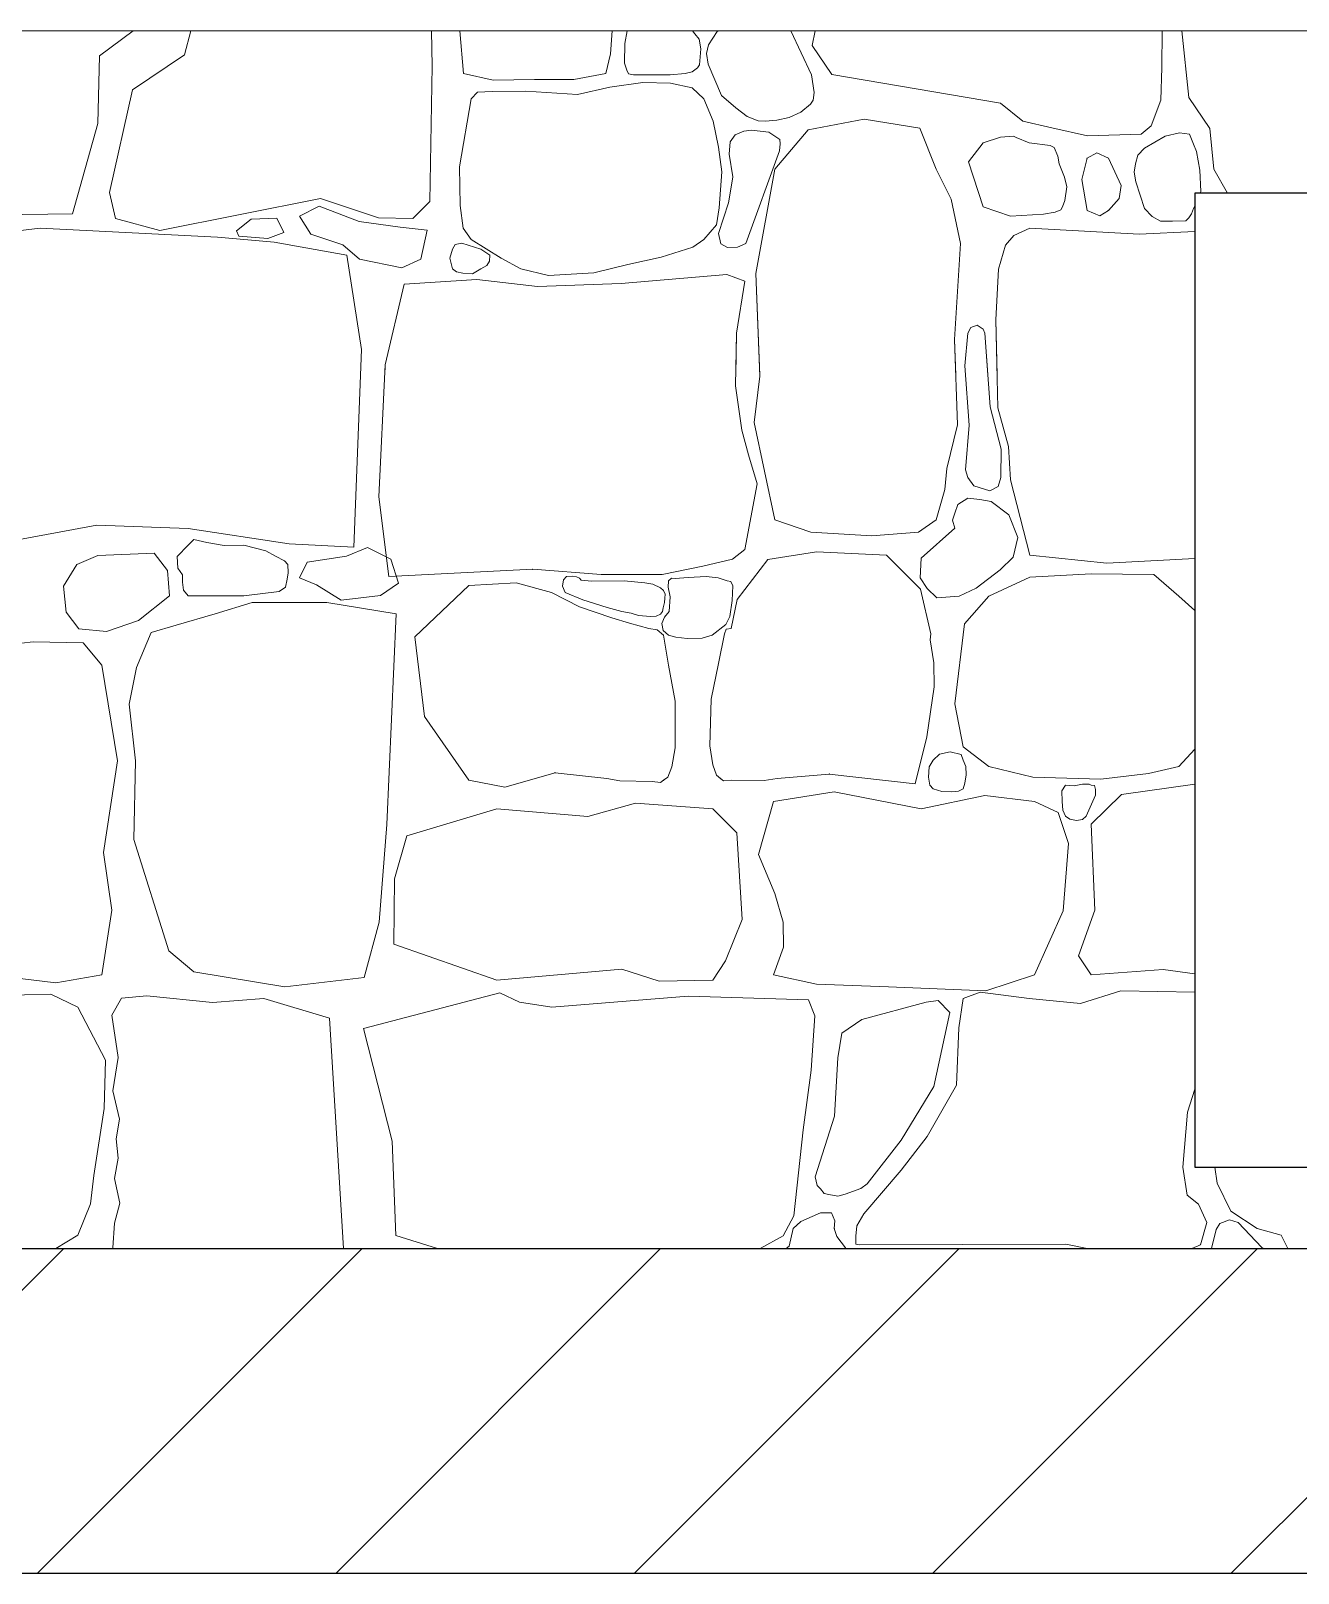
# Model space of a CAD drawing. Header units: feet. Extents: x -10410 to 374725, y -46422 to 88923.
# Drawn here: x 349895 to 350676, y -1250 to -300 of the extents above; entities that cross this region are included whole.
import ezdxf

# ---------------------------------------------------------------- set-up
doc = ezdxf.new("R2010")
doc.units = ezdxf.units.FT
doc.header["$MEASUREMENT"] = 0
for name, color, linetype, lineweight, true_color in [('2D - Общий_Ном._пера__118', 7, 'Continuous', 5, 0x573938), ('Конструктив - Стены Несущие_Ном._пера__161', 7, 'Continuous', 15, 0x6a6a6a), ('Конструктив - Стены Несущие_Ном._пера__87', 7, 'Continuous', 25, 0x6a6a6a), ('Местность - Рельеф_Ном._пера__93', 7, 'Continuous', 25, 0xa2a233)]:
    doc.layers.add(name, color=color, linetype=linetype, lineweight=lineweight, true_color=true_color)
doc.layers.add('Конструктив - Перекрытия_Ном._пера__1', color=7, linetype='Continuous', lineweight=20)

# ---------------------------------------------------------------- blocks, each defined once
blk = doc.blocks.new('*X206')
at = {"layer": 'Конструктив - Стены Несущие_Ном._пера__161', "linetype": 'Continuous'}
for p, q in [((349937.29, -315.3), (349958, -300)), ((349993.53, -300), (349989.8, -314.8)), ((350142.37, -321.73), (350141.92, -300)), ((350159.38, -300), (350161.66, -326.23)), ((350252.23, -314.17), (350253.27, -300)), ((350262.41, -300), (350260.96, -307.78)), ((350304.13, -301.87), (350302.79, -300)), ((350306.87, -305.04), (350304.13, -301.87)), ((350317.91, -300.43), (350312.58, -308.52)), ((350319.1, -300), (350317.91, -300.43)), ((350375.99, -327.06), (350363.22, -300)), ((350378.21, -300), (350376.36, -309.1)), ((350591.77, -322.6), (350591.99, -300)), ((350604.23, -300), (350608.44, -341.05)), ((350260.96, -307.78), (350260.82, -319.93)), ((350307.78, -311.03), (350306.87, -305.04)), ((350307, -320.84), (350307.78, -311.03)), ((350312.58, -308.52), (350311.38, -313.95)), ((350376.36, -309.1), (350388.5, -326.94)), ((349936.3, -357.15), (349937.29, -315.3)), ((349989.8, -314.8), (349957.6, -336.35)), ((350140.88, -405.2), (350142.37, -321.73)), ((350249.4, -326.23), (350252.23, -314.17)), ((350260.82, -319.93), (350262.34, -324.14)), ((350302.57, -325.18), (350305.78, -322.83)), ((350305.78, -322.83), (350307, -320.84)), ((350311.38, -313.95), (350312.34, -320.62)), ((350312.34, -320.62), (350320.63, -339.82)), ((350591.3, -342.75), (350591.77, -322.6)), ((350161.66, -326.23), (350179.9, -330.32)), ((350179.9, -330.32), (350205.38, -330)), ((350205.38, -330), (350229.49, -329.9)), ((350229.49, -329.9), (350249.4, -326.23)), ((350272.15, -331.89), (350251.81, -334.72)), ((350262.34, -324.14), (350263.34, -326.52)), ((350263.34, -326.52), (350266.28, -327.06)), ((350266.28, -327.06), (350288.91, -327.06)), ((350289.24, -332.2), (350272.15, -331.89)), ((350288.91, -327.06), (350298.23, -326.26)), ((350302.45, -335.14), (350289.24, -332.2)), ((350298.23, -326.26), (350302.57, -325.18)), ((350377.75, -337.96), (350375.99, -327.06)), ((350388.5, -326.94), (350492.51, -344.64)), ((349957.6, -336.35), (349943.48, -399.51)), ((350166.38, -341.95), (350159.15, -383.78)), ((350170.15, -337.76), (350166.38, -341.95)), ((350179.17, -337.44), (350170.15, -337.76)), ((350200.03, -337.13), (350179.17, -337.44)), ((350231.79, -339.12), (350200.03, -337.13)), ((350251.81, -334.72), (350231.79, -339.12)), ((350309.58, -341.95), (350302.45, -335.14)), ((350315.45, -355.58), (350309.58, -341.95)), ((350320.63, -339.82), (350329.45, -347.44)), ((350377.11, -342.65), (350377.75, -337.96)), ((350608.44, -341.05), (350621.32, -360.13)), ((350329.45, -347.44), (350336.38, -352.84)), ((350362.23, -353.3), (350369.37, -350.17)), ((350369.37, -350.17), (350375.37, -345.26)), ((350375.37, -345.26), (350377.11, -342.65)), ((350492.51, -344.64), (350506.26, -355.56)), ((350585.27, -358.48), (350591.3, -342.75)), ((349920.7, -412.63), (349936.3, -357.15)), ((350318.8, -371.62), (350315.45, -355.58)), ((350336.38, -352.84), (350343.19, -355.36)), ((350343.19, -355.36), (350347.38, -355.67)), ((350347.38, -355.67), (350354.63, -355.11)), ((350373.88, -360.87), (350353.33, -385.14)), ((350354.63, -355.11), (350362.23, -353.3)), ((350408.56, -354.43), (350373.88, -360.87)), ((350442.74, -359.88), (350408.56, -354.43)), ((350452.89, -385.14), (350442.74, -359.88)), ((350506.26, -355.56), (350524.06, -359.7)), ((350524.06, -359.7), (350546.09, -364.69)), ((350579.21, -363.59), (350585.27, -358.48)), ((350621.32, -360.13), (350623.79, -385.14)), ((350325.92, -368.32), (350325.24, -375.98)), ((350329, -364), (350325.92, -368.32)), ((350334.31, -361.86), (350329, -364)), ((350339.05, -361.23), (350334.31, -361.86)), ((350349.63, -362.38), (350339.05, -361.23)), ((350356.4, -366.86), (350349.63, -362.38)), ((350356.26, -373.92), (350356.66, -369.67)), ((350356.66, -369.67), (350356.4, -366.86)), ((350481.87, -369.04), (350472.71, -380.68)), ((350492.45, -365.42), (350481.87, -369.04)), ((350500.45, -364.83), (350492.45, -365.42)), ((350502.17, -365.61), (350500.45, -364.83)), ((350510.11, -369.04), (350502.17, -365.61)), ((350523.04, -370.54), (350510.11, -369.04)), ((350546.09, -364.69), (350579.21, -363.59)), ((350593.94, -364.8), (350581.19, -372.26)), ((350602.65, -362.83), (350593.94, -364.8)), ((350608.88, -363.7), (350602.65, -362.83)), ((350611.41, -369.78), (350608.88, -363.7)), ((350613.19, -374.42), (350611.41, -369.78)), ((350320.69, -386.82), (350318.8, -371.62)), ((350325.24, -375.98), (350327.53, -390)), ((350335.49, -430.96), (350356.26, -373.92)), ((350525.46, -371.77), (350523.04, -370.54)), ((350527.83, -377.24), (350525.46, -371.77)), ((350528.68, -381.92), (350527.83, -377.24)), ((350545.77, -378.45), (350542.55, -391.58)), ((350551.86, -375.21), (350545.77, -378.45)), ((350558.9, -378.45), (350551.86, -375.21)), ((350566.83, -395.3), (350558.9, -378.45)), ((350577.14, -376.53), (350575.56, -381.89)), ((350581.19, -372.26), (350577.14, -376.53)), ((350615.29, -385.72), (350613.19, -374.42)), ((350159.15, -383.78), (350159.46, -407.58)), ((350319.11, -408.94), (350320.69, -386.82)), ((350353.33, -385.14), (350341.69, -449.54)), ((350462.06, -403.72), (350452.89, -385.14)), ((350472.71, -380.68), (350481.87, -408.42)), ((350531.8, -390.03), (350528.68, -381.92)), ((350575.56, -381.89), (350574.79, -387.15)), ((350574.79, -387.15), (350575.74, -393.07)), ((350615.87, -399.03), (350615.29, -385.72)), ((350623.79, -385.14), (350632.31, -400)), ((350326.39, -397.45), (350324.82, -406)), ((350327.53, -390), (350326.39, -397.45)), ((350533.39, -396.04), (350531.8, -390.03)), ((350532.09, -404.44), (350533.39, -396.04)), ((350542.55, -391.58), (350545.77, -410.65)), ((350565.59, -403.22), (350566.83, -395.3)), ((350575.74, -393.07), (350581.19, -409.41)), ((349943.48, -399.51), (349947.2, -415.61)), ((349974.44, -423.04), (350073.51, -403.22)), ((350072.61, -407.96), (350060.54, -414.14)), ((350097.34, -417.38), (350072.61, -407.96)), ((350073.51, -403.22), (350109.18, -415.11)), ((350130.48, -415.61), (350140.88, -405.2)), ((350159.46, -407.58), (350161.45, -421.52)), ((350324.82, -406), (350318.69, -424.85)), ((350467.75, -430.96), (350462.06, -403.72)), ((350481.87, -408.42), (350498.71, -414.12)), ((350529.65, -410.28), (350530.66, -408.42)), ((350530.66, -408.42), (350532.09, -404.44)), ((350558.9, -410.65), (350565.59, -403.22)), ((350611.41, -409.41), (350612.23, -407.98)), ((350615.53, -400), (350615.87, -399.03)), ((349794.63, -414.61), (349920.7, -412.63)), ((349947.2, -415.61), (349974.44, -423.04)), ((350021.68, -423.26), (350030.81, -415.91)), ((350030.81, -415.91), (350046.7, -415.32)), ((350046.7, -415.32), (350050.83, -424.15)), ((350060.54, -414.14), (350067.6, -425.33)), ((350122.65, -420.91), (350097.34, -417.38)), ((350109.18, -415.11), (350130.48, -415.61)), ((350317.54, -419.42), (350319.11, -408.94)), ((350498.71, -414.12), (350519.02, -412.88)), ((350519.02, -412.88), (350526.15, -411.62)), ((350526.15, -411.62), (350529.65, -410.28)), ((350545.77, -410.65), (350553.62, -413.92)), ((350553.62, -413.92), (350558.9, -410.65)), ((350581.19, -409.41), (350585.8, -414.39)), ((350585.8, -414.39), (350591.07, -417.22)), ((350591.07, -417.22), (350598.49, -417.31)), ((350598.49, -417.31), (350606.72, -417.12)), ((350606.72, -417.12), (350608.4, -415.11)), ((350608.4, -415.11), (350610.17, -412.72)), ((350610.17, -412.72), (350611.41, -409.41)), ((349900.88, -421.55), (349839.71, -428.73)), ((350010.11, -427), (349900.88, -421.55)), ((350045.03, -430.22), (350010.11, -427)), ((350023.15, -426.5), (350021.68, -423.26)), ((350041.11, -427.97), (350023.15, -426.5)), ((350050.83, -424.15), (350041.11, -427.97)), ((350067.6, -425.33), (350087.33, -431.8)), ((350139.14, -422.68), (350122.65, -420.91)), ((350135.31, -440.63), (350139.14, -422.68)), ((350161.45, -421.52), (350166.38, -428.44)), ((350309.58, -428.44), (350317.54, -419.42)), ((350318.69, -424.85), (350320.08, -431.22)), ((350500.7, -426.01), (350495.49, -431.95)), ((350510.6, -421.55), (350500.7, -426.01)), ((350577.97, -425.26), (350510.6, -421.55)), ((350612.23, -423.58), (350577.97, -425.26)), ((350089.81, -438.1), (350045.03, -430.22)), ((350087.33, -431.8), (350097.63, -440.63)), ((350154.87, -434.55), (350153.23, -440.07)), ((350156.56, -431.52), (350154.87, -434.55)), ((350160.63, -430.85), (350156.56, -431.52)), ((350172.28, -434.55), (350160.63, -430.85)), ((350166.38, -428.44), (350184.72, -439.97)), ((350177.92, -438.19), (350172.28, -434.55)), ((350283.47, -439.44), (350302.97, -433.15)), ((350302.97, -433.15), (350309.58, -428.44)), ((350320.08, -431.22), (350324.35, -433.51)), ((350324.35, -433.51), (350330.5, -433.2)), ((350330.5, -433.2), (350335.49, -430.96)), ((350464.04, -490.16), (350467.75, -430.96)), ((350495.49, -431.95), (350491.28, -446.81)), ((350098.77, -496.36), (350089.81, -438.1)), ((350097.63, -440.63), (350123.54, -445.93)), ((350123.54, -445.93), (350135.31, -440.63)), ((350153.23, -440.07), (350154.87, -446.68)), ((350172.28, -446.68), (350175.98, -444.56)), ((350175.98, -444.56), (350177.62, -441.83)), ((350177.62, -441.83), (350177.92, -438.19)), ((350184.72, -439.97), (350196.99, -446.68)), ((350241.96, -449.09), (350262.93, -443.95)), ((350262.93, -443.95), (350283.47, -439.44)), ((350125.08, -455.95), (350113.43, -505.69)), ((350169.88, -453.21), (350125.08, -455.95)), ((350154.87, -446.68), (350157.29, -448.44)), ((350157.29, -448.44), (350161.3, -449.35)), ((350161.3, -449.35), (350167.24, -449.66)), ((350167.24, -449.66), (350172.28, -446.68)), ((350207.23, -457.38), (350169.88, -453.21)), ((350196.99, -446.68), (350214.08, -450.66)), ((350258.75, -455.71), (350207.23, -457.38)), ((350214.08, -450.66), (350241.96, -449.09)), ((350323.95, -450.04), (350258.75, -455.71)), ((350334.87, -454.13), (350323.95, -450.04)), ((350329.79, -486.22), (350334.87, -454.13)), ((350341.69, -449.54), (350344.16, -512.7)), ((350491.28, -446.81), (350489.55, -478.02)), ((350474.1, -482.7), (350472.24, -486.22)), ((350478.04, -481.27), (350474.1, -482.7)), ((350481.82, -483.79), (350478.04, -481.27)), ((350482.86, -486.22), (350481.82, -483.79)), ((350489.55, -478.02), (350490.79, -532.26)), ((350329.29, -518.74), (350329.79, -486.22)), ((350466.02, -542.66), (350464.04, -490.16)), ((350472.24, -486.22), (350470.39, -506.36)), ((350486.04, -531.62), (350482.86, -486.22)), ((350094.08, -617.96), (350098.77, -496.36)), ((350113.43, -505.69), (350109.54, -587.1)), ((350344.16, -512.7), (350340.7, -541.18)), ((350470.39, -506.36), (350473.13, -542.87)), ((350333.12, -545.92), (350329.29, -518.74)), ((350492.84, -557.67), (350486.04, -531.62)), ((350340.7, -541.18), (350353.33, -601.12)), ((350490.79, -532.26), (350497.48, -556.04)), ((350337.29, -561.09), (350333.12, -545.92)), ((350459.33, -569.66), (350466.02, -542.66)), ((350473.13, -542.87), (350470.96, -570.47)), ((350492.67, -575.11), (350492.84, -557.67)), ((350497.48, -556.04), (350498.71, -576.6)), ((350342.63, -579.1), (350337.29, -561.09)), ((350458.09, -582.54), (350459.33, -569.66)), ((350334.87, -619.45), (350342.63, -579.1)), ((350470.96, -570.47), (350472.24, -575.11)), ((350472.24, -575.11), (350475.93, -580.25)), ((350490.96, -580.7), (350492.67, -575.11)), ((350498.71, -576.6), (350510.6, -622.91)), ((350109.54, -587.1), (350115.51, -636.12)), ((350452.89, -601.12), (350458.09, -582.54)), ((350472.24, -587.83), (350466.19, -591.77)), ((350479.64, -588.73), (350472.24, -587.83)), ((350475.93, -580.25), (350485.87, -583.33)), ((350486.64, -589.85), (350479.64, -588.73)), ((350485.87, -583.33), (350490.96, -580.7)), ((350464.36, -597.18), (350462.98, -601.4)), ((350466.19, -591.77), (350464.36, -597.18)), ((350497.65, -598.15), (350486.64, -589.85)), ((350503.05, -612.14), (350497.65, -598.15)), ((349879.33, -614.99), (349935.81, -604.58)), ((349935.81, -604.58), (349992.03, -606.57)), ((349992.03, -606.57), (350054.2, -615.98)), ((350353.33, -601.12), (350375.62, -608.79)), ((350442, -608.79), (350452.89, -601.12)), ((350464.36, -606.35), (350443.61, -624.77)), ((350462.98, -601.4), (350464.36, -606.35)), ((349992.03, -616.72), (349985.1, -623.87)), ((349995.57, -613.35), (349992.03, -616.72)), ((350003.4, -615.17), (349995.57, -613.35)), ((350014.09, -616.93), (350003.4, -615.17)), ((350026.21, -616.72), (350014.09, -616.93)), ((350039.93, -620.35), (350026.21, -616.72)), ((350054.2, -615.98), (350094.08, -617.96)), ((350375.62, -608.79), (350413.26, -611.02)), ((350413.26, -611.02), (350442, -608.79)), ((350500.2, -624.22), (350503.05, -612.14)), ((349936.3, -623.16), (349923.42, -628.61)), ((349970.98, -621.67), (349936.3, -623.16)), ((349979.15, -632.32), (349970.98, -621.67)), ((349985.1, -623.87), (349985.71, -630.98)), ((350045.82, -623.6), (350039.93, -620.35)), ((350051.39, -626.35), (350045.82, -623.6)), ((350053.48, -628.67), (350051.39, -626.35)), ((350065.26, -627.23), (350089.45, -623.62)), ((350089.45, -623.62), (350102.45, -618.2)), ((350102.45, -618.2), (350116.89, -625.42)), ((350116.89, -625.42), (350121.59, -640.23)), ((350309.11, -629.79), (350327.29, -625.46)), ((350327.29, -625.46), (350334.87, -619.45)), ((350330.2, -650.34), (350349.12, -625.64)), ((350349.12, -625.64), (350379.09, -620.93)), ((350379.09, -620.93), (350422.18, -622.91)), ((350422.18, -622.91), (350443.16, -643.95)), ((350443.61, -624.77), (350443, -636.97)), ((350492.23, -632.02), (350500.2, -624.22)), ((350510.6, -622.91), (350557.91, -627.87)), ((350557.91, -627.87), (350612.23, -625.05)), ((349923.42, -628.61), (349915.11, -642.01)), ((349980.52, -647.91), (349979.15, -632.32)), ((349985.71, -630.98), (349988.58, -635.17)), ((349988.58, -635.17), (349988.46, -639.52)), ((350053.04, -637.76), (350053.54, -633.79)), ((350053.54, -633.79), (350053.48, -628.67)), ((350060.56, -636.98), (350065.26, -627.23)), ((350115.51, -636.12), (350204.23, -631.63)), ((350204.23, -631.63), (350246.38, -634.79)), ((350224.98, -636.14), (350223.24, -638.16)), ((350228.59, -635.8), (350224.98, -636.14)), ((350231.17, -636.31), (350228.59, -635.8)), ((350233.12, -637.22), (350231.17, -636.31)), ((350246.38, -634.79), (350284.1, -634.79)), ((350284.1, -634.79), (350309.11, -629.79)), ((350311.19, -636.2), (350300.03, -636.73)), ((350318.5, -636.91), (350311.19, -636.2)), ((350477.56, -643.29), (350492.23, -632.02)), ((350548.25, -634.55), (350510.6, -636.53)), ((350586.89, -634.8), (350548.25, -634.55)), ((350602.24, -648.18), (350586.89, -634.8)), ((349915.11, -642.01), (349916.73, -658.08)), ((349988.46, -639.52), (349989.02, -644.59)), ((349989.02, -644.59), (349992.03, -647.93)), ((350026.21, -647.93), (350047.97, -645.25)), ((350047.97, -645.25), (350051.88, -642.61)), ((350051.88, -642.61), (350053.04, -637.76)), ((350071.04, -641.31), (350060.56, -636.98)), ((350086.2, -650.7), (350071.04, -641.31)), ((350121.59, -640.23), (350110.39, -647.81)), ((350164.91, -641.6), (350131.63, -673.3)), ((350194.07, -640), (350164.91, -641.6)), ((350215.86, -645.89), (350194.07, -640)), ((350233, -654.71), (350215.86, -645.89)), ((350223.24, -638.16), (350222.59, -642.1)), ((350222.59, -642.1), (350224.28, -645.89)), ((350224.28, -645.89), (350235.04, -650.38)), ((350234.18, -638.39), (350233.12, -637.22)), ((350240.64, -638.93), (350234.18, -638.39)), ((350260.53, -638.86), (350240.64, -638.93)), ((350273.3, -640.03), (350260.53, -638.86)), ((350278.35, -640.85), (350273.3, -640.03)), ((350282.91, -643.02), (350278.35, -640.85)), ((350284.75, -644.69), (350282.91, -643.02)), ((350285.87, -646.91), (350284.75, -644.69)), ((350287.99, -638.86), (350287.75, -642.62)), ((350287.75, -642.62), (350288.91, -648.69)), ((350289.83, -637.07), (350287.99, -638.86)), ((350292.06, -637.28), (350289.83, -637.07)), ((350300.03, -636.73), (350292.06, -637.28)), ((350323.97, -638.86), (350318.5, -636.91)), ((350326.39, -639.17), (350323.97, -638.86)), ((350327.6, -641.85), (350326.39, -639.17)), ((350327.2, -650.85), (350327.6, -641.85)), ((350443, -636.97), (350447.31, -643.57)), ((350443.16, -643.95), (350449.57, -671.33)), ((350447.31, -643.57), (350453.27, -649.25)), ((350467.01, -648.18), (350477.56, -643.29)), ((350510.6, -636.53), (350485.34, -648.18)), ((349961.32, -663.28), (349980.52, -647.91)), ((349992.03, -647.93), (350026.21, -647.93)), ((350031.41, -652.14), (350008.62, -659.07)), ((350054.44, -652.14), (350031.41, -652.14)), ((350077.48, -652.14), (350054.44, -652.14)), ((350120.07, -659.17), (350077.48, -652.14)), ((350110.39, -647.81), (350086.2, -650.7)), ((350253, -661.54), (350233, -654.71)), ((350235.04, -650.38), (350250.07, -655.23)), ((350250.07, -655.23), (350259.14, -657.67)), ((350284.18, -657.71), (350284.69, -655.44)), ((350284.69, -655.44), (350285.36, -652.07)), ((350285.36, -652.07), (350285.61, -649.45)), ((350285.61, -649.45), (350285.87, -646.91)), ((350288.91, -648.69), (350288.28, -657.66)), ((350325.63, -660.79), (350327.2, -650.85)), ((350326.43, -668.2), (350330.2, -650.34)), ((350453.27, -649.25), (350467.01, -648.18)), ((350485.34, -648.18), (350470.23, -665.27)), ((350612.23, -657.14), (350602.24, -648.18)), ((349916.73, -658.08), (349924.66, -668.24)), ((349941.75, -669.97), (349961.32, -663.28)), ((350008.62, -659.07), (349984.6, -666.01)), ((350114.39, -788.81), (350120.07, -659.17)), ((350263.98, -664.9), (350253, -661.54)), ((350259.14, -657.67), (350264.84, -658.65)), ((350275.86, -668.05), (350263.98, -664.9)), ((350264.84, -658.65), (350269.42, -660.16)), ((350269.42, -660.16), (350276.91, -660.83)), ((350276.91, -660.83), (350280.34, -660.56)), ((350280.34, -660.56), (350282.91, -659.29)), ((350282.91, -659.29), (350284.18, -657.71)), ((350285.38, -661.08), (350283.81, -665.05)), ((350288.28, -657.66), (350285.38, -661.08)), ((350323.18, -665.76), (350325.63, -660.79)), ((349924.66, -668.24), (349941.75, -669.97)), ((349969.22, -670.63), (349960.15, -692.15)), ((349984.6, -666.01), (349969.22, -670.63)), ((350131.63, -673.3), (350137.52, -722.36)), ((350280.93, -669.04), (350275.86, -668.05)), ((350284.91, -672.28), (350280.93, -669.04)), ((350283.81, -665.05), (350284.62, -669.31)), ((350284.62, -669.31), (350287.99, -672.28)), ((350287.99, -690.7), (350284.91, -672.28)), ((350287.99, -672.28), (350292.43, -673.57)), ((350292.43, -673.57), (350299.45, -674.28)), ((350299.45, -674.28), (350308.69, -674.15)), ((350308.69, -674.15), (350314.79, -672.28)), ((350314.79, -672.28), (350323.18, -665.76)), ((350318.78, -689.66), (350322.36, -671.33)), ((350322.36, -671.33), (350323.44, -668.49)), ((350323.44, -668.49), (350326.43, -668.2)), ((350449.57, -671.33), (350449.06, -675.1)), ((350470.23, -665.27), (350464.29, -714.55)), ((349896.42, -676.41), (349829.06, -683.84)), ((349927.38, -676.91), (349896.42, -676.41)), ((349938.78, -690.7), (349927.38, -676.91)), ((350449.06, -675.1), (350451.47, -689.21)), ((349948.44, -749.72), (349938.78, -690.7)), ((349960.15, -692.15), (349955.62, -714.74)), ((350291.98, -712.8), (350287.99, -690.7)), ((350314.18, -711.64), (350318.78, -689.66)), ((350451.47, -689.21), (350451.65, -704.04)), ((350313.4, -740.49), (350314.18, -711.64)), ((350451.65, -704.04), (350447.07, -734.95)), ((349955.62, -714.74), (349959.53, -749.56)), ((350291.98, -741.65), (350291.98, -712.8)), ((350464.29, -714.55), (350469.49, -741.06)), ((350137.52, -722.36), (350164.91, -761.6)), ((350315.16, -752.2), (350313.4, -740.49)), ((350447.07, -734.95), (350439.88, -763.9)), ((349939.77, -806.19), (349948.44, -749.72)), ((349959.53, -749.56), (349958.59, -798.02)), ((350289.9, -753.31), (350291.98, -741.65)), ((350450.91, -749.23), (350448.59, -753.35)), ((350454.83, -745.63), (350450.91, -749.23)), ((350461.49, -744.15), (350454.83, -745.63)), ((350468.15, -745.69), (350461.49, -744.15)), ((350469.49, -749.23), (350468.15, -745.69)), ((350469.49, -741.06), (350485.34, -753.19)), ((350471.01, -753.06), (350469.49, -749.23)), ((350602.24, -753.19), (350612.23, -742.37)), ((350187.13, -765.82), (350218.01, -757)), ((350218.01, -757), (350249.95, -760.54)), ((350284.91, -761.6), (350287.45, -759.61)), ((350287.45, -759.61), (350289.9, -753.31)), ((350317.43, -758.55), (350315.16, -752.2)), ((350319.92, -760.62), (350317.43, -758.55)), ((350386.92, -757.85), (350354.9, -760.51)), ((350439.88, -763.9), (350386.92, -757.85)), ((350448.59, -753.35), (350448.14, -759.68)), ((350448.14, -759.68), (350449.01, -764.6)), ((350470.47, -763.48), (350471.24, -758.36)), ((350471.24, -758.36), (350471.01, -753.06)), ((350485.34, -753.19), (350512.34, -759.63)), ((350512.34, -759.63), (350554.19, -760.87)), ((350554.19, -760.87), (350583.67, -757.4)), ((350583.67, -757.4), (350602.24, -753.19)), ((350164.91, -761.6), (350187.13, -765.82)), ((350249.95, -760.54), (350257.93, -761.99)), ((350257.93, -761.99), (350277.79, -762.34)), ((350277.79, -762.34), (350282.91, -762.92)), ((350282.91, -762.92), (350284.91, -761.6)), ((350321.88, -762), (350319.92, -760.62)), ((350327.02, -761.55), (350321.88, -762)), ((350346.88, -761.75), (350327.02, -761.55)), ((350354.9, -760.51), (350346.88, -761.75)), ((350352.58, -774.74), (350389.98, -768.8)), ((350389.98, -768.8), (350443.48, -779.2)), ((350449.01, -764.6), (350450.91, -766.81)), ((350450.91, -766.81), (350456.22, -768.63)), ((350456.22, -768.63), (350462.52, -768.69)), ((350462.52, -768.69), (350466.57, -768.3)), ((350466.57, -768.3), (350469.49, -766.81)), ((350469.49, -766.81), (350470.47, -763.48)), ((350532.45, -764.6), (350530.14, -768.05)), ((350530.14, -768.05), (350530.43, -774.67)), ((350537.79, -765.02), (350532.45, -764.6)), ((350542.88, -763.96), (350537.79, -765.02)), ((350546.99, -764.09), (350542.88, -763.96)), ((350548.28, -764.6), (350546.99, -764.09)), ((350550.31, -764.89), (350548.28, -764.6)), ((350550.92, -767.34), (350550.31, -764.89)), ((350551.05, -770.75), (350550.92, -767.34)), ((350612.23, -764.09), (350567.07, -770.28)), ((350267.63, -775.73), (350238.16, -783.9)), ((350315.2, -779.2), (350267.63, -775.73)), ((350343.42, -807.43), (350352.58, -774.74)), ((350443.48, -779.2), (350482.86, -771.02)), ((350482.86, -771.02), (350513.33, -774.74)), ((350513.33, -774.74), (350527.94, -781.43)), ((350530.43, -774.67), (350530.94, -779.95)), ((350545.19, -783.65), (350551.05, -770.75)), ((350567.07, -770.28), (350548.25, -788.61)), ((350182.14, -779.2), (350126.65, -795.8)), ((350238.16, -783.9), (350182.14, -779.2)), ((350330.04, -794.06), (350315.2, -779.2)), ((350527.94, -781.43), (350534.38, -800.5)), ((350530.94, -779.95), (350532.45, -783.65)), ((350532.45, -783.65), (350535.12, -785.55)), ((350535.12, -785.55), (350539.24, -786.41)), ((350539.24, -786.41), (350543, -785.87)), ((350543, -785.87), (350545.19, -783.65)), ((350109.72, -848.96), (350114.39, -788.81)), ((350126.65, -795.8), (350119.13, -822.26)), ((350333.26, -847.31), (350330.04, -794.06)), ((350548.25, -788.61), (350550.48, -841.61)), ((349944.97, -841.61), (349939.77, -806.19)), ((349958.59, -798.02), (349980.14, -866.63)), ((350353.33, -831.46), (350343.42, -807.43)), ((350534.38, -800.5), (350531.16, -842.11)), ((350119.13, -822.26), (350118.64, -862.56)), ((350358.53, -849.04), (350353.33, -831.46)), ((349938.78, -881.49), (349944.97, -841.61)), ((350531.16, -842.11), (350513.33, -881.49)), ((350550.48, -841.61), (350540.57, -869.85)), ((350100.33, -883.06), (350109.72, -848.96)), ((350323.11, -872.82), (350333.26, -847.31)), ((350358.78, -864.4), (350358.53, -849.04)), ((350118.64, -862.56), (350182.14, -884.71)), ((350352.58, -881.49), (350358.78, -864.4)), ((349980.14, -866.63), (349995.5, -879.51)), ((350315.2, -884.71), (350323.11, -872.82)), ((350540.57, -869.85), (350548.25, -881.49)), ((349821.87, -875.79), (349910.54, -886.44)), ((349910.54, -886.44), (349938.78, -881.49)), ((349995.5, -879.51), (350051.47, -888.92)), ((350051.47, -888.92), (350100.33, -883.06)), ((350182.14, -884.71), (350259.21, -878.02)), ((350259.21, -878.02), (350282.24, -885.45)), ((350379.09, -887.19), (350352.58, -881.49)), ((350513.33, -881.49), (350483.36, -891.4)), ((350548.25, -881.49), (350592.58, -878.27)), ((350592.58, -878.27), (350612.23, -880.75)), ((350100, -914.51), (350183.91, -892.63)), ((350183.91, -892.63), (350196.05, -898.33)), ((350282.24, -885.45), (350315.2, -884.71)), ((350423.42, -888.92), (350379.09, -887.19)), ((350483.36, -891.4), (350423.42, -888.92)), ((350479.89, -892.14), (350469.49, -896.1)), ((350510.11, -896.1), (350479.89, -892.14)), ((350566.58, -891.4), (350541.81, -899.07)), ((350612.23, -892.09), (350566.58, -891.4)), ((349907.32, -893.38), (349817.66, -895.61)), ((349923.92, -901.3), (349907.32, -893.38)), ((349941.01, -934), (349923.92, -901.3)), ((349950.91, -895.85), (349944.9, -906.34)), ((349966.51, -894.3), (349950.91, -895.85)), ((350006.89, -898.58), (349966.51, -894.3)), ((350038.59, -896.1), (350006.89, -898.58)), ((350079.15, -908.23), (350038.59, -896.1)), ((350196.05, -898.33), (350216.07, -901.3)), ((350216.07, -901.3), (350300.03, -894.62)), ((350300.03, -894.62), (350374.09, -896.85)), ((350374.09, -896.85), (350378.05, -906.75)), ((350446.7, -898.33), (350407.05, -909.06)), ((350454.13, -897.34), (350446.7, -898.33)), ((350461.17, -904.76), (350454.13, -897.34)), ((350469.49, -896.1), (350466.76, -914.18)), ((350541.81, -899.07), (350510.11, -896.1)), ((349944.9, -906.34), (349948.91, -932.37)), ((350087.71, -1050), (350079.15, -908.23)), ((350378.05, -906.75), (350375.82, -940.19)), ((350407.05, -909.06), (350394.69, -917.4)), ((350451.41, -950.34), (350461.17, -904.76)), ((350117.67, -983.92), (350100, -914.51)), ((350394.69, -917.4), (350392.21, -932.51)), ((350466.76, -914.18), (350465.28, -949.35)), ((349940.26, -963.72), (349941.01, -934)), ((349948.91, -932.37), (349945.63, -952.92)), ((350375.82, -940.19), (350370.87, -976.85)), ((350392.21, -932.51), (350390.23, -968.42)), ((350465.28, -949.35), (350447.2, -981.06)), ((349945.63, -952.92), (349949.64, -970.44)), ((350431.35, -983.29), (350451.41, -950.34)), ((350607.69, -965.95), (350612.23, -951.91)), ((349933.82, -1005.08), (349940.26, -963.72)), ((350390.23, -968.42), (350378.24, -1005.83)), ((350604.72, -999.88), (350607.69, -965.95)), ((349949.64, -970.44), (349947.68, -982.56)), ((350370.87, -976.85), (350365.22, -1029.85)), ((349947.68, -982.56), (349948.82, -994.43)), ((350119.98, -1041.97), (350117.67, -983.92)), ((350410.29, -1010.28), (350431.35, -983.29)), ((350447.2, -981.06), (350431.35, -1001.86)), ((349948.82, -994.43), (349946.61, -1006.88)), ((349931.84, -1022.42), (349933.82, -1005.08)), ((349946.61, -1006.88), (349949.97, -1022.1)), ((350378.24, -1005.83), (350379.53, -1011.15)), ((350431.35, -1001.86), (350408.31, -1028.61)), ((350607.45, -1017.22), (350604.72, -999.88)), ((350624.46, -1000), (350626.02, -1009.79)), ((350379.53, -1011.15), (350381.56, -1013.25)), ((350381.56, -1013.25), (350383.81, -1016.25)), ((350383.81, -1016.25), (350386.63, -1016.79)), ((350392.15, -1017.83), (350396.67, -1016.47)), ((350396.67, -1016.47), (350406.44, -1013.09)), ((350406.44, -1013.09), (350410.29, -1010.28)), ((350626.02, -1009.79), (350634.44, -1027.12)), ((349923.92, -1041.74), (349931.84, -1022.42)), ((349949.97, -1022.1), (349946.53, -1034.47)), ((350386.63, -1016.79), (350392.15, -1017.83)), ((350614.38, -1022.67), (350607.45, -1017.22)), ((350619.58, -1034.06), (350614.38, -1022.67)), ((349946.53, -1034.47), (349945.47, -1049.61)), ((350365.22, -1029.85), (350358.48, -1042.23)), ((350369.34, -1033.39), (350364.67, -1037.77)), ((350376.44, -1030.23), (350369.34, -1033.39)), ((350381.65, -1027.99), (350376.44, -1030.23)), ((350388.25, -1028.11), (350381.65, -1027.99)), ((350390.34, -1033.01), (350388.25, -1028.11)), ((350389.98, -1037.77), (350390.34, -1033.01)), ((350408.31, -1028.61), (350403.85, -1036.14)), ((350615.62, -1047.68), (350619.58, -1034.06)), ((350627.59, -1034.56), (350625.37, -1038.29)), ((350633.63, -1032.42), (350627.59, -1034.56)), ((350638.86, -1034.02), (350633.63, -1032.42)), ((350634.44, -1027.12), (350650.54, -1037.77)), ((350653.41, -1049.36), (350638.86, -1034.02)), ((349910.5, -1050), (349923.92, -1041.74)), ((350145.53, -1050), (350119.98, -1041.97)), ((350358.48, -1042.23), (350344.45, -1050)), ((350364.67, -1037.77), (350362.19, -1048.61)), ((350391.69, -1042.7), (350389.98, -1037.77)), ((350396.92, -1049.66), (350391.69, -1042.7)), ((350403.31, -1042.43), (350403.24, -1047.3)), ((350403.85, -1036.14), (350403.31, -1042.43)), ((350625.37, -1038.29), (350622.41, -1050)), ((350650.54, -1037.77), (350665.4, -1041.74)), ((350665.4, -1041.74), (350669.45, -1050)), ((349945.47, -1049.61), (349945.45, -1050)), ((350362.19, -1048.61), (350360.48, -1050)), ((350397, -1050), (350396.92, -1049.66)), ((350403.24, -1047.3), (350405.83, -1047.68)), ((350405.83, -1047.68), (350532.65, -1047.43)), ((350532.65, -1047.43), (350545.94, -1050)), ((350610.43, -1050), (350615.62, -1047.68)), ((350654.28, -1050), (350653.41, -1049.36))]:
    blk.add_line(p, q, dxfattribs=at)
for p in [(350545.77, -378.45), (350558.9, -410.65), (350204.23, -631.63), (350218.01, -757), (350386.92, -757.85), (350284.91, -761.6), (350284.91, -761.6), (350319.92, -760.62), (350319.92, -760.62), (350389.98, -1037.77), (350615.62, -1047.68)]:
    blk.add_point(p, dxfattribs=at)
blk = doc.blocks.new('Штриховка_103', base_point=(0, 0))
at = {"layer": 'Конструктив - Стены Несущие_Ном._пера__161', "linetype": 'Continuous'}
blk.add_blockref('*X206', (0, 0), dxfattribs=at)
blk = doc.blocks.new('*X210')
at = {"layer": 'Конструктив - Стены Несущие_Ном._пера__161', "linetype": 'Continuous'}
for p, q in [((349937.29, -315.3), (349958, -300)), ((349993.53, -300), (349989.8, -314.8)), ((350142.37, -321.73), (350141.92, -300)), ((350159.38, -300), (350161.66, -326.23)), ((350252.23, -314.17), (350253.27, -300)), ((350262.41, -300), (350260.96, -307.78)), ((350304.13, -301.87), (350302.79, -300)), ((350306.87, -305.04), (350304.13, -301.87)), ((350317.91, -300.43), (350312.58, -308.52)), ((350319.1, -300), (350317.91, -300.43)), ((350375.99, -327.06), (350363.22, -300)), ((350378.21, -300), (350376.36, -309.1)), ((350591.77, -322.6), (350591.99, -300)), ((350604.23, -300), (350608.44, -341.05)), ((350260.96, -307.78), (350260.82, -319.93)), ((350307.78, -311.03), (350306.87, -305.04)), ((350307, -320.84), (350307.78, -311.03)), ((350312.58, -308.52), (350311.38, -313.95)), ((350376.36, -309.1), (350388.5, -326.94)), ((349936.3, -357.15), (349937.29, -315.3)), ((349989.8, -314.8), (349957.6, -336.35)), ((350140.88, -405.2), (350142.37, -321.73)), ((350249.4, -326.23), (350252.23, -314.17)), ((350260.82, -319.93), (350262.34, -324.14)), ((350302.57, -325.18), (350305.78, -322.83)), ((350305.78, -322.83), (350307, -320.84)), ((350311.38, -313.95), (350312.34, -320.62)), ((350312.34, -320.62), (350320.63, -339.82)), ((350591.3, -342.75), (350591.77, -322.6)), ((350161.66, -326.23), (350179.9, -330.32)), ((350179.9, -330.32), (350205.38, -330)), ((350205.38, -330), (350229.49, -329.9)), ((350229.49, -329.9), (350249.4, -326.23)), ((350272.15, -331.89), (350251.81, -334.72)), ((350262.34, -324.14), (350263.34, -326.52)), ((350263.34, -326.52), (350266.28, -327.06)), ((350266.28, -327.06), (350288.91, -327.06)), ((350289.24, -332.2), (350272.15, -331.89)), ((350288.91, -327.06), (350298.23, -326.26)), ((350302.45, -335.14), (350289.24, -332.2)), ((350298.23, -326.26), (350302.57, -325.18)), ((350377.75, -337.96), (350375.99, -327.06)), ((350388.5, -326.94), (350492.51, -344.64)), ((349957.6, -336.35), (349943.48, -399.51)), ((350166.38, -341.95), (350159.15, -383.78)), ((350170.15, -337.76), (350166.38, -341.95)), ((350179.17, -337.44), (350170.15, -337.76)), ((350200.03, -337.13), (350179.17, -337.44)), ((350231.79, -339.12), (350200.03, -337.13)), ((350251.81, -334.72), (350231.79, -339.12)), ((350309.58, -341.95), (350302.45, -335.14)), ((350315.45, -355.58), (350309.58, -341.95)), ((350320.63, -339.82), (350329.45, -347.44)), ((350377.11, -342.65), (350377.75, -337.96)), ((350608.44, -341.05), (350621.32, -360.13)), ((350329.45, -347.44), (350336.38, -352.84)), ((350362.23, -353.3), (350369.37, -350.17)), ((350369.37, -350.17), (350375.37, -345.26)), ((350375.37, -345.26), (350377.11, -342.65)), ((350492.51, -344.64), (350506.26, -355.56)), ((350585.27, -358.48), (350591.3, -342.75)), ((349920.7, -412.63), (349936.3, -357.15)), ((350318.8, -371.62), (350315.45, -355.58)), ((350336.38, -352.84), (350343.19, -355.36)), ((350343.19, -355.36), (350347.38, -355.67)), ((350347.38, -355.67), (350354.63, -355.11)), ((350373.88, -360.87), (350353.33, -385.14)), ((350354.63, -355.11), (350362.23, -353.3)), ((350408.56, -354.43), (350373.88, -360.87)), ((350442.74, -359.88), (350408.56, -354.43)), ((350452.89, -385.14), (350442.74, -359.88)), ((350506.26, -355.56), (350524.06, -359.7)), ((350524.06, -359.7), (350546.09, -364.69)), ((350579.21, -363.59), (350585.27, -358.48)), ((350621.32, -360.13), (350623.79, -385.14)), ((350325.92, -368.32), (350325.24, -375.98)), ((350329, -364), (350325.92, -368.32)), ((350334.31, -361.86), (350329, -364)), ((350339.05, -361.23), (350334.31, -361.86)), ((350349.63, -362.38), (350339.05, -361.23)), ((350356.4, -366.86), (350349.63, -362.38)), ((350356.26, -373.92), (350356.66, -369.67)), ((350356.66, -369.67), (350356.4, -366.86)), ((350481.87, -369.04), (350472.71, -380.68)), ((350492.45, -365.42), (350481.87, -369.04)), ((350500.45, -364.83), (350492.45, -365.42)), ((350502.17, -365.61), (350500.45, -364.83)), ((350510.11, -369.04), (350502.17, -365.61)), ((350523.04, -370.54), (350510.11, -369.04)), ((350546.09, -364.69), (350579.21, -363.59)), ((350593.94, -364.8), (350581.19, -372.26)), ((350602.65, -362.83), (350593.94, -364.8)), ((350608.88, -363.7), (350602.65, -362.83)), ((350611.41, -369.78), (350608.88, -363.7)), ((350613.19, -374.42), (350611.41, -369.78)), ((350320.69, -386.82), (350318.8, -371.62)), ((350325.24, -375.98), (350327.53, -390)), ((350335.49, -430.96), (350356.26, -373.92)), ((350525.46, -371.77), (350523.04, -370.54)), ((350527.83, -377.24), (350525.46, -371.77)), ((350528.68, -381.92), (350527.83, -377.24)), ((350545.77, -378.45), (350542.55, -391.58)), ((350551.86, -375.21), (350545.77, -378.45)), ((350558.9, -378.45), (350551.86, -375.21)), ((350566.83, -395.3), (350558.9, -378.45)), ((350577.14, -376.53), (350575.56, -381.89)), ((350581.19, -372.26), (350577.14, -376.53)), ((350615.29, -385.72), (350613.19, -374.42)), ((350159.15, -383.78), (350159.46, -407.58)), ((350319.11, -408.94), (350320.69, -386.82)), ((350353.33, -385.14), (350341.69, -449.54)), ((350462.06, -403.72), (350452.89, -385.14)), ((350472.71, -380.68), (350481.87, -408.42)), ((350531.8, -390.03), (350528.68, -381.92)), ((350575.56, -381.89), (350574.79, -387.15)), ((350574.79, -387.15), (350575.74, -393.07)), ((350615.87, -399.03), (350615.29, -385.72)), ((350623.79, -385.14), (350632.31, -400)), ((350326.39, -397.45), (350324.82, -406)), ((350327.53, -390), (350326.39, -397.45)), ((350533.39, -396.04), (350531.8, -390.03)), ((350532.09, -404.44), (350533.39, -396.04)), ((350542.55, -391.58), (350545.77, -410.65)), ((350565.59, -403.22), (350566.83, -395.3)), ((350575.74, -393.07), (350581.19, -409.41)), ((349943.48, -399.51), (349947.2, -415.61)), ((349974.44, -423.04), (350073.51, -403.22)), ((350072.61, -407.96), (350060.54, -414.14)), ((350097.34, -417.38), (350072.61, -407.96)), ((350073.51, -403.22), (350109.18, -415.11)), ((350130.48, -415.61), (350140.88, -405.2)), ((350159.46, -407.58), (350161.45, -421.52)), ((350324.82, -406), (350318.69, -424.85)), ((350467.75, -430.96), (350462.06, -403.72)), ((350481.87, -408.42), (350498.71, -414.12)), ((350529.65, -410.28), (350530.66, -408.42)), ((350530.66, -408.42), (350532.09, -404.44)), ((350558.9, -410.65), (350565.59, -403.22)), ((350611.41, -409.41), (350612.23, -407.98)), ((350615.53, -400), (350615.87, -399.03)), ((349794.63, -414.61), (349920.7, -412.63)), ((349947.2, -415.61), (349974.44, -423.04)), ((350021.68, -423.26), (350030.81, -415.91)), ((350030.81, -415.91), (350046.7, -415.32)), ((350046.7, -415.32), (350050.83, -424.15)), ((350060.54, -414.14), (350067.6, -425.33)), ((350122.65, -420.91), (350097.34, -417.38)), ((350109.18, -415.11), (350130.48, -415.61)), ((350317.54, -419.42), (350319.11, -408.94)), ((350498.71, -414.12), (350519.02, -412.88)), ((350519.02, -412.88), (350526.15, -411.62)), ((350526.15, -411.62), (350529.65, -410.28)), ((350545.77, -410.65), (350553.62, -413.92)), ((350553.62, -413.92), (350558.9, -410.65)), ((350581.19, -409.41), (350585.8, -414.39)), ((350585.8, -414.39), (350591.07, -417.22)), ((350591.07, -417.22), (350598.49, -417.31)), ((350598.49, -417.31), (350606.72, -417.12)), ((350606.72, -417.12), (350608.4, -415.11)), ((350608.4, -415.11), (350610.17, -412.72)), ((350610.17, -412.72), (350611.41, -409.41)), ((349900.88, -421.55), (349839.71, -428.73)), ((350010.11, -427), (349900.88, -421.55)), ((350045.03, -430.22), (350010.11, -427)), ((350023.15, -426.5), (350021.68, -423.26)), ((350041.11, -427.97), (350023.15, -426.5)), ((350050.83, -424.15), (350041.11, -427.97)), ((350067.6, -425.33), (350087.33, -431.8)), ((350139.14, -422.68), (350122.65, -420.91)), ((350135.31, -440.63), (350139.14, -422.68)), ((350161.45, -421.52), (350166.38, -428.44)), ((350309.58, -428.44), (350317.54, -419.42)), ((350318.69, -424.85), (350320.08, -431.22)), ((350500.7, -426.01), (350495.49, -431.95)), ((350510.6, -421.55), (350500.7, -426.01)), ((350577.97, -425.26), (350510.6, -421.55)), ((350612.23, -423.58), (350577.97, -425.26)), ((350089.81, -438.1), (350045.03, -430.22)), ((350087.33, -431.8), (350097.63, -440.63)), ((350154.87, -434.55), (350153.23, -440.07)), ((350156.56, -431.52), (350154.87, -434.55)), ((350160.63, -430.85), (350156.56, -431.52)), ((350172.28, -434.55), (350160.63, -430.85)), ((350166.38, -428.44), (350184.72, -439.97)), ((350177.92, -438.19), (350172.28, -434.55)), ((350283.47, -439.44), (350302.97, -433.15)), ((350302.97, -433.15), (350309.58, -428.44)), ((350320.08, -431.22), (350324.35, -433.51)), ((350324.35, -433.51), (350330.5, -433.2)), ((350330.5, -433.2), (350335.49, -430.96)), ((350464.04, -490.16), (350467.75, -430.96)), ((350495.49, -431.95), (350491.28, -446.81)), ((350098.77, -496.36), (350089.81, -438.1)), ((350097.63, -440.63), (350123.54, -445.93)), ((350123.54, -445.93), (350135.31, -440.63)), ((350153.23, -440.07), (350154.87, -446.68)), ((350172.28, -446.68), (350175.98, -444.56)), ((350175.98, -444.56), (350177.62, -441.83)), ((350177.62, -441.83), (350177.92, -438.19)), ((350184.72, -439.97), (350196.99, -446.68)), ((350241.96, -449.09), (350262.93, -443.95)), ((350262.93, -443.95), (350283.47, -439.44)), ((350125.08, -455.95), (350113.43, -505.69)), ((350169.88, -453.21), (350125.08, -455.95)), ((350154.87, -446.68), (350157.29, -448.44)), ((350157.29, -448.44), (350161.3, -449.35)), ((350161.3, -449.35), (350167.24, -449.66)), ((350167.24, -449.66), (350172.28, -446.68)), ((350207.23, -457.38), (350169.88, -453.21)), ((350196.99, -446.68), (350214.08, -450.66)), ((350258.75, -455.71), (350207.23, -457.38)), ((350214.08, -450.66), (350241.96, -449.09)), ((350323.95, -450.04), (350258.75, -455.71)), ((350334.87, -454.13), (350323.95, -450.04)), ((350329.79, -486.22), (350334.87, -454.13)), ((350341.69, -449.54), (350344.14, -512.13)), ((350491.28, -446.81), (350489.55, -478.02)), ((350474.1, -482.7), (350472.24, -486.22)), ((350478.04, -481.27), (350474.1, -482.7)), ((350481.82, -483.79), (350478.04, -481.27)), ((350482.86, -486.22), (350481.82, -483.79)), ((350489.55, -478.02), (350490.33, -512.13)), ((350329.39, -512.13), (350329.79, -486.22)), ((350464.87, -512.13), (350464.04, -490.16)), ((350472.24, -486.22), (350470.39, -506.36)), ((350484.68, -512.13), (350482.86, -486.22)), ((350098.16, -512.13), (350098.77, -496.36)), ((350113.43, -505.69), (350113.12, -512.13)), ((350470.39, -506.36), (350470.82, -512.13))]:
    blk.add_line(p, q, dxfattribs=at)
for p in [(350545.77, -378.45), (350558.9, -410.65)]:
    blk.add_point(p, dxfattribs=at)
blk = doc.blocks.new('Штриховка_105', base_point=(0, 0))
at = {"layer": 'Конструктив - Стены Несущие_Ном._пера__161', "linetype": 'Continuous'}
blk.add_blockref('*X210', (0, 0), dxfattribs=at)

msp = doc.modelspace()

# ---------------------------------------------------------------- hatches: boundary and pattern name
at = {"layer": '2D - Общий_Ном._пера__118', "linetype": 'Continuous'}
h = msp.add_hatch(dxfattribs=at)
h.set_pattern_fill('ЛИНИИ_НАКЛОННЫЕ__ШАГ_1_5_', color=256, style=0, pattern_type=2)
h.set_pattern_definition([(45, (0, 0), (-91.92388, 91.92388), [])])
h.paths.add_polyline_path([(343023.35748, -1050), (364537.66306, -1050), (364537.66306, -1250), (343023.35748, -1250)])

# ---------------------------------------------------------------- linework, layer by layer
at = {"layer": 'Конструктив - Перекрытия_Ном._пера__1', "linetype": 'Continuous'}
msp.add_line((352462.58261, -300), (346562.29186, -300), dxfattribs=at)
at = {"layer": 'Конструктив - Стены Несущие_Ном._пера__87', "linetype": 'Continuous'}
for p, q in [((350612.23354, -400), (350612.23354, -1000)), ((351512.23354, -400), (350612.23354, -400)), ((350612.23354, -1000), (351512.23354, -1000))]:
    msp.add_line(p, q, dxfattribs=at)
at = {"layer": 'Местность - Рельеф_Ном._пера__93', "linetype": 'Continuous'}
for p, q in [((340537.66306, -1050), (352612.58257, -1050)), ((340537.66306, -1250), (352612.58257, -1250))]:
    msp.add_line(p, q, dxfattribs=at)

# ---------------------------------------------------------------- block references
at = {"layer": 'Конструктив - Стены Несущие_Ном._пера__161', "linetype": 'Continuous'}
for name in ['Штриховка_103', 'Штриховка_105']:
    msp.add_blockref(name, (0, 0), dxfattribs=at)

doc.saveas('drawing.dxf')
